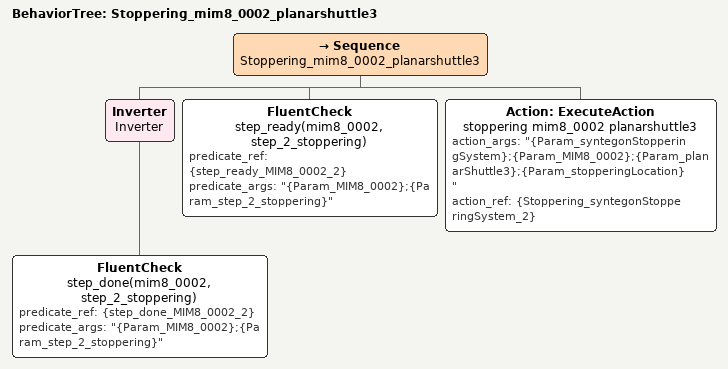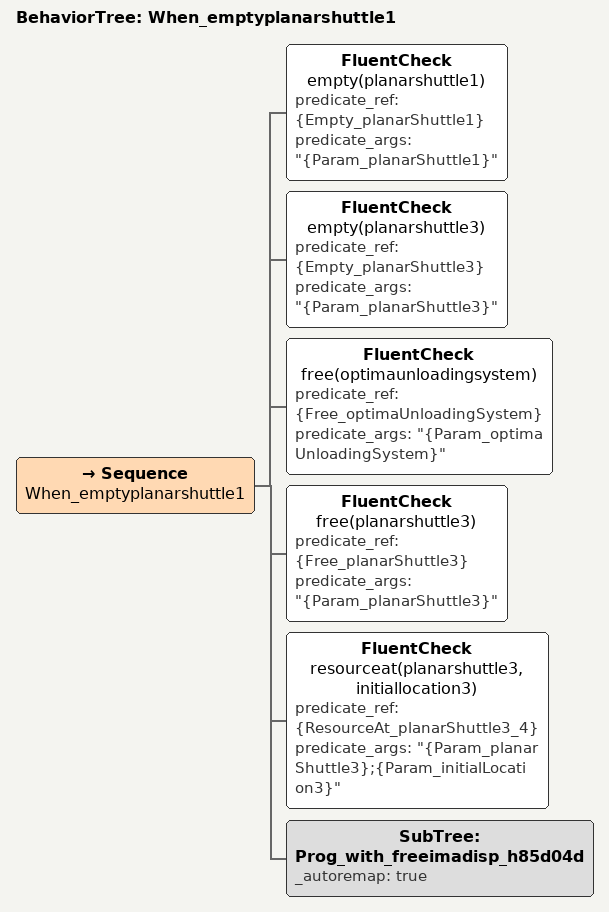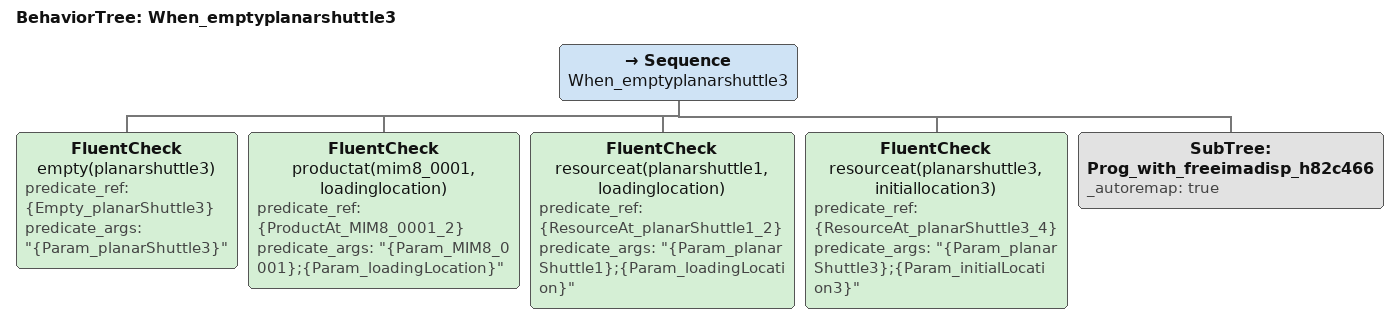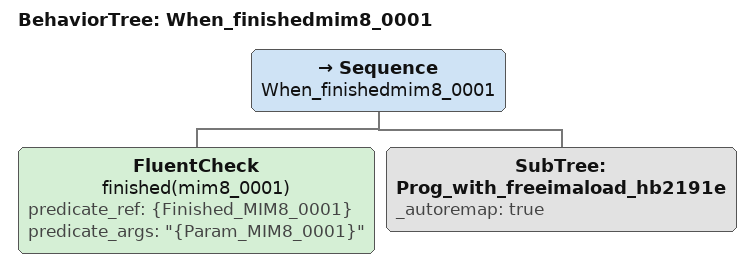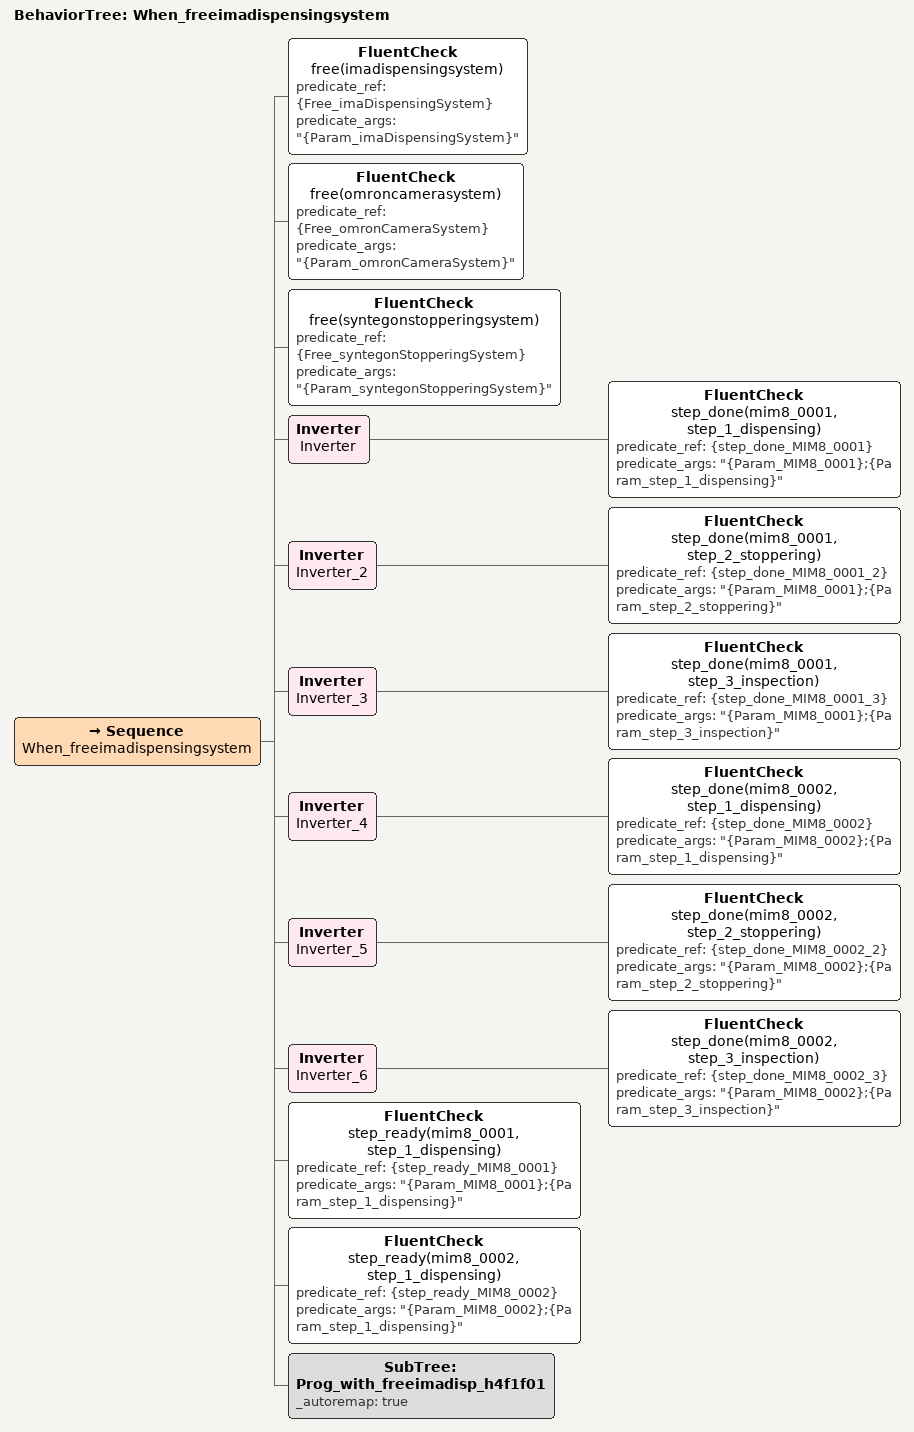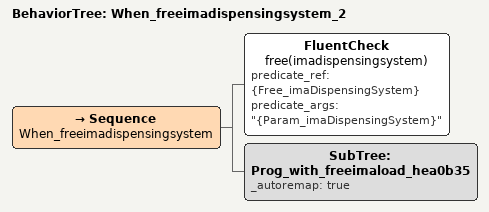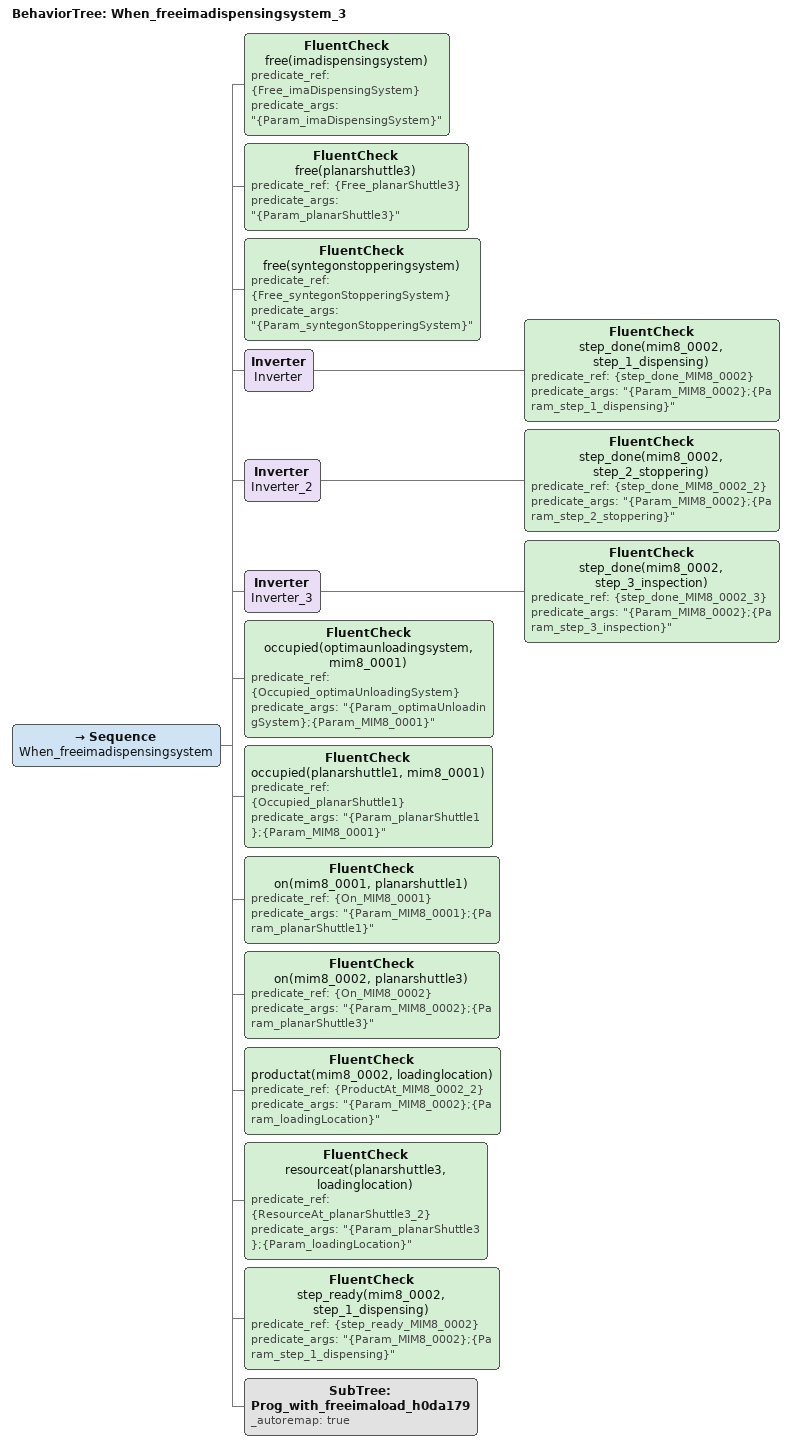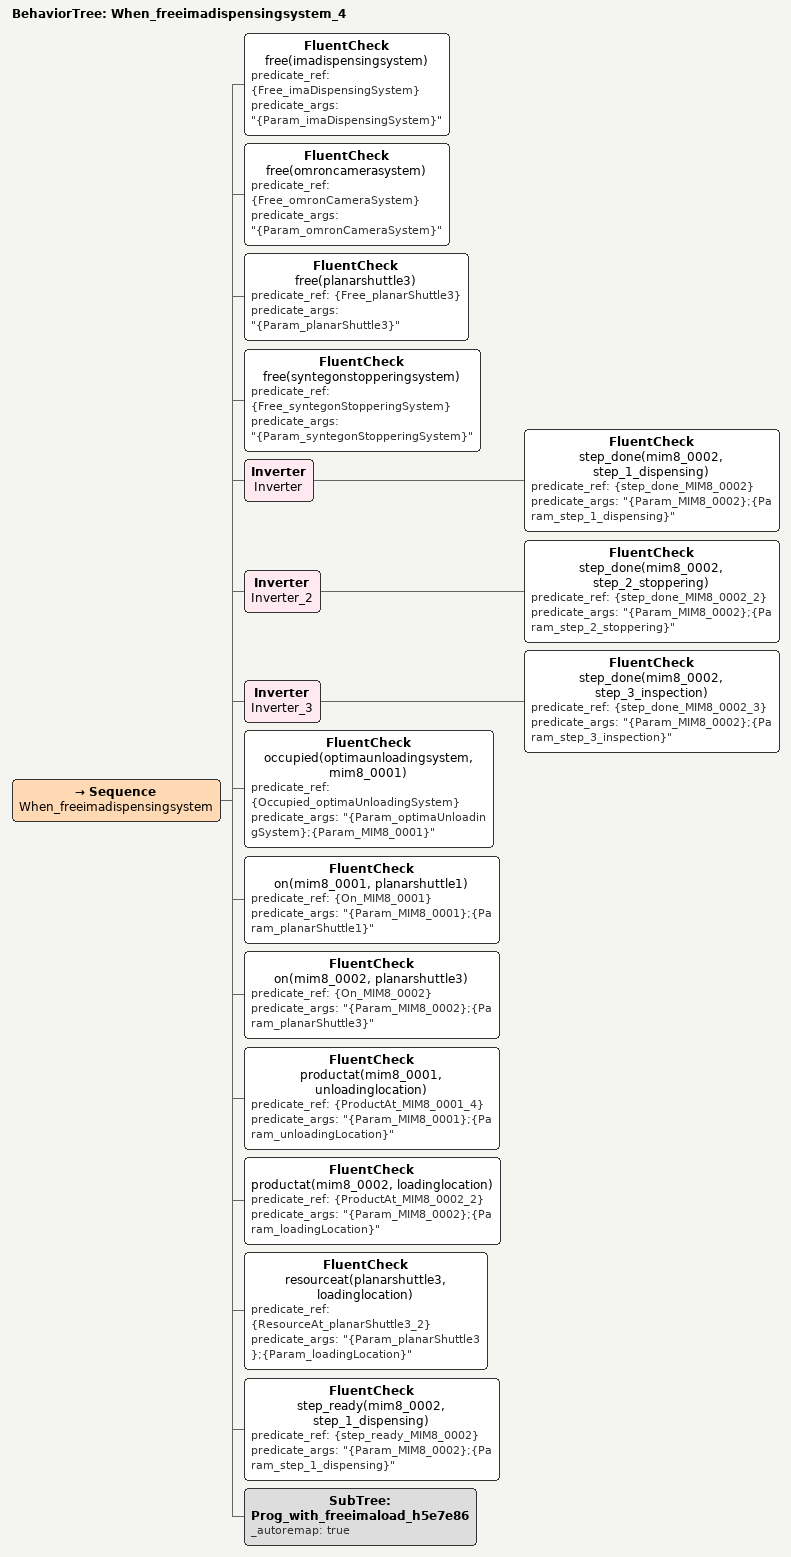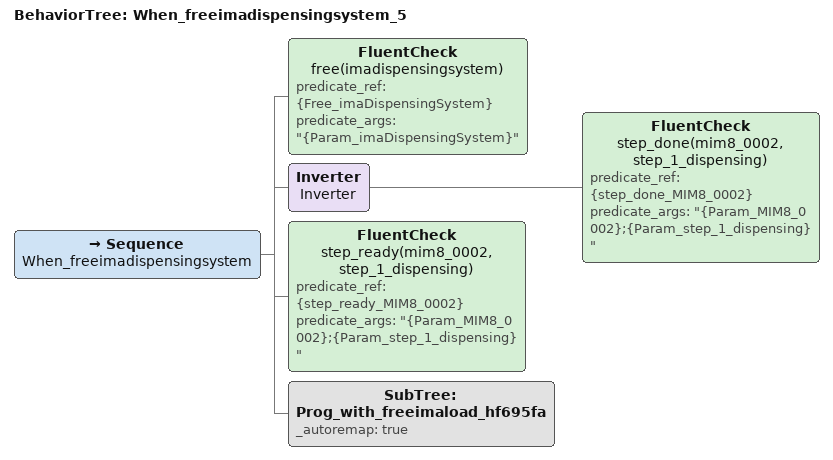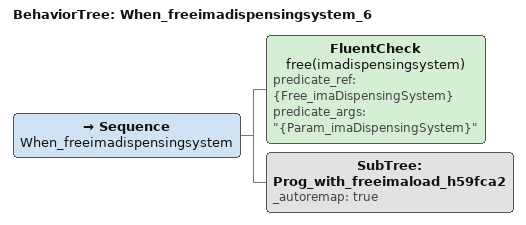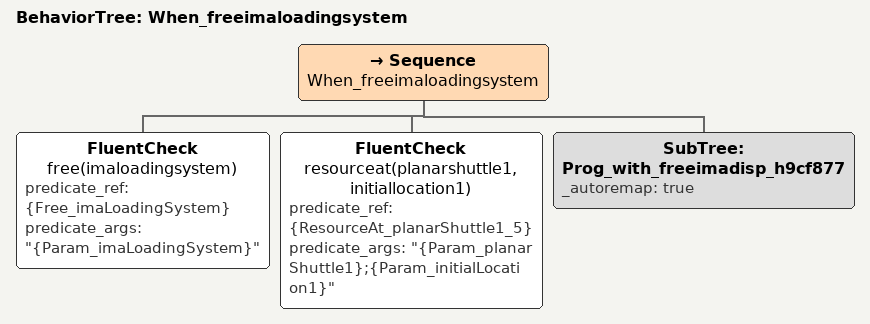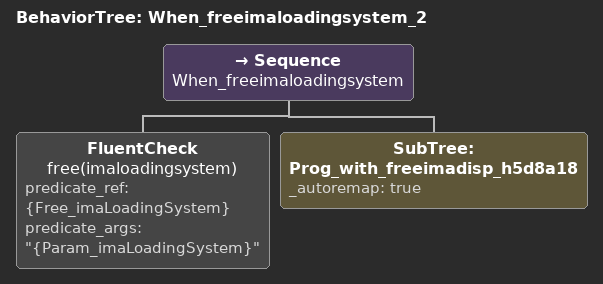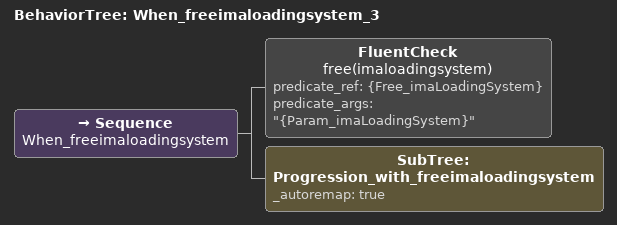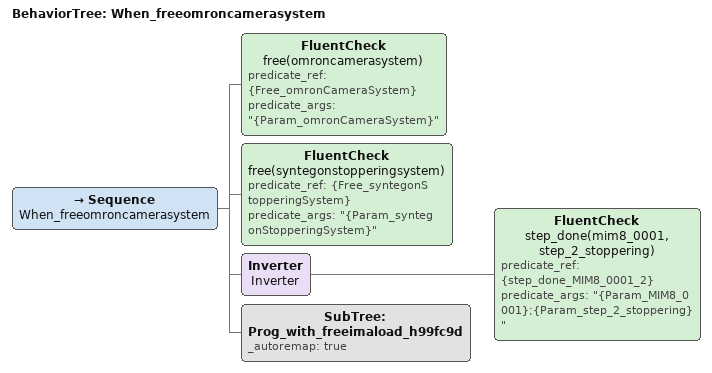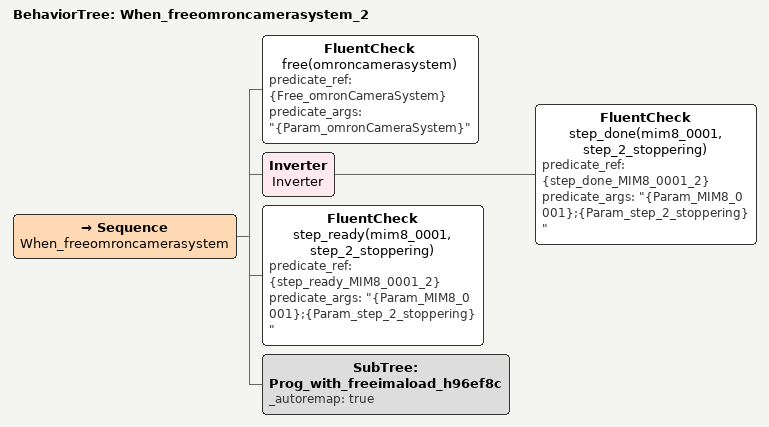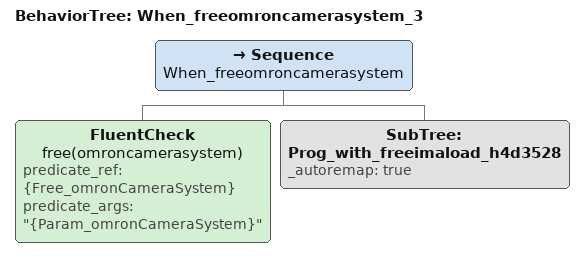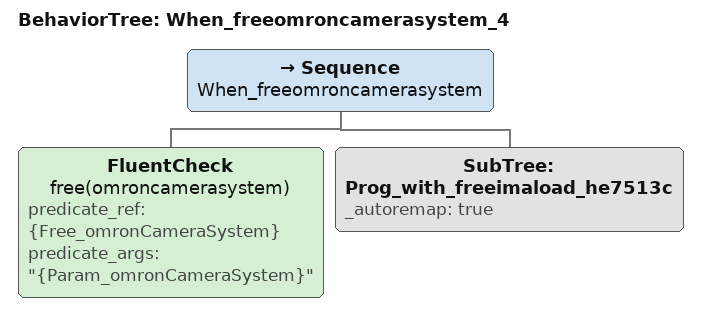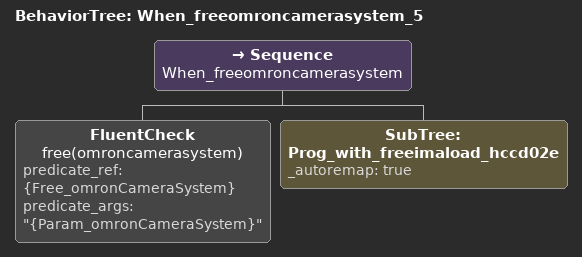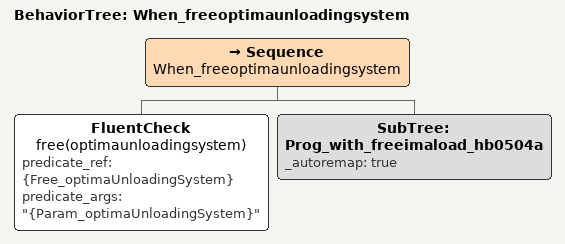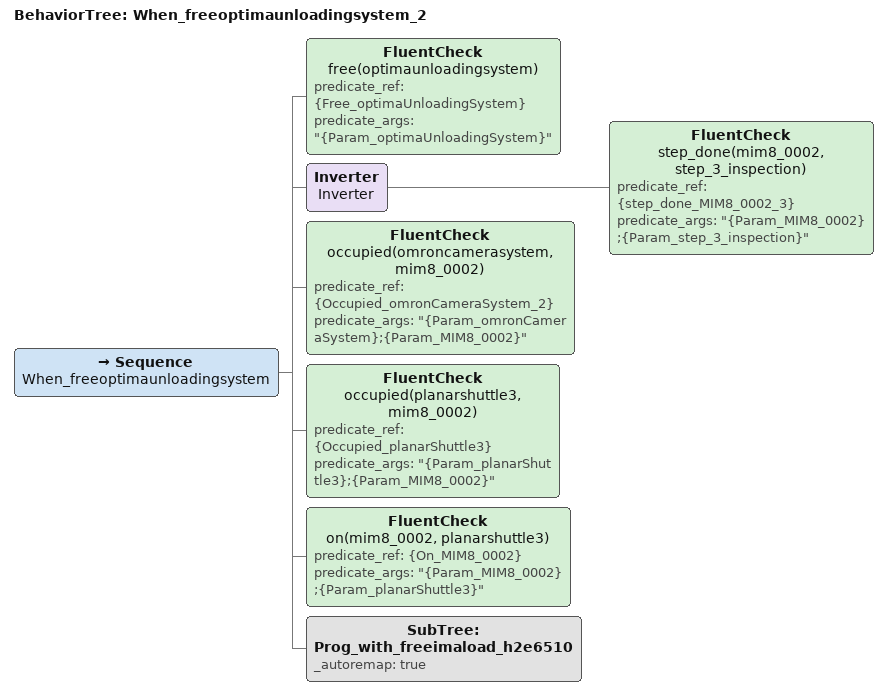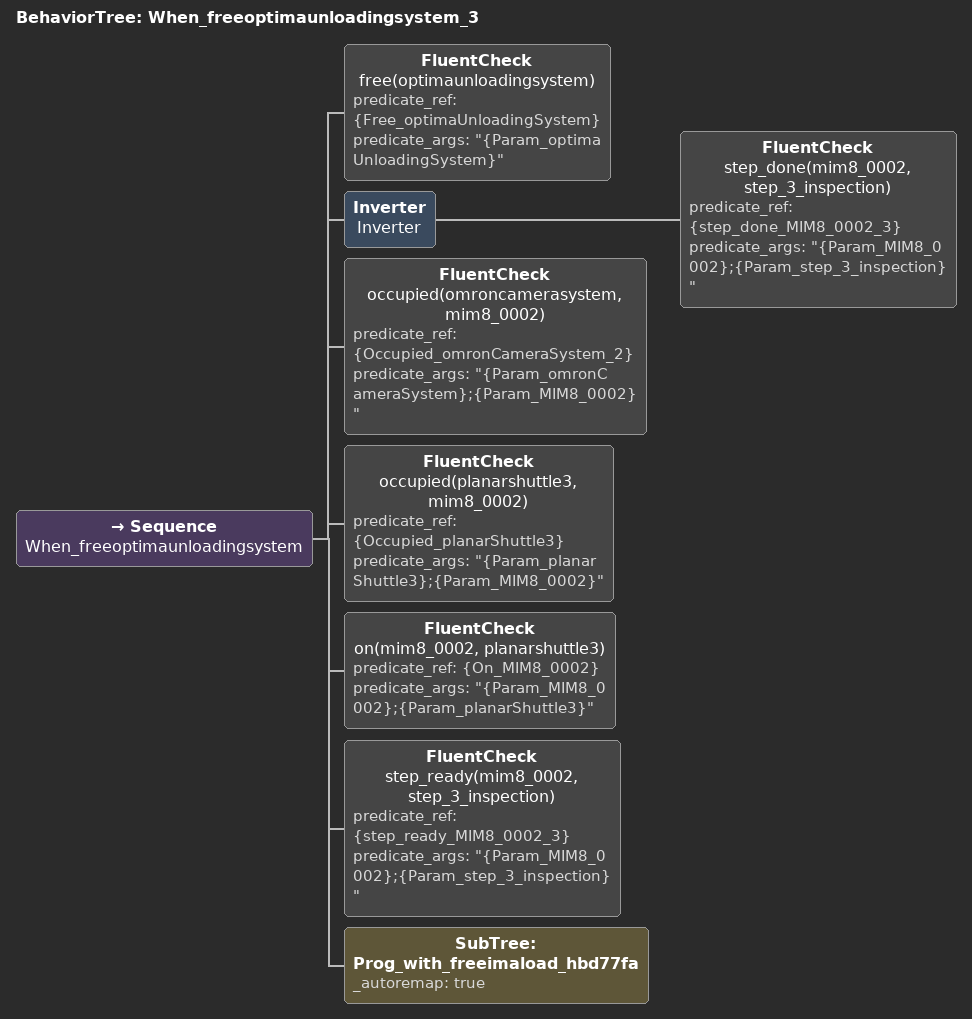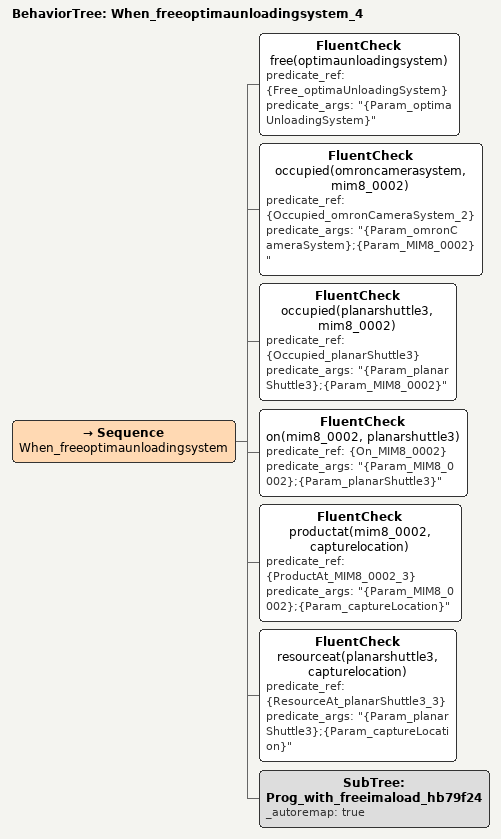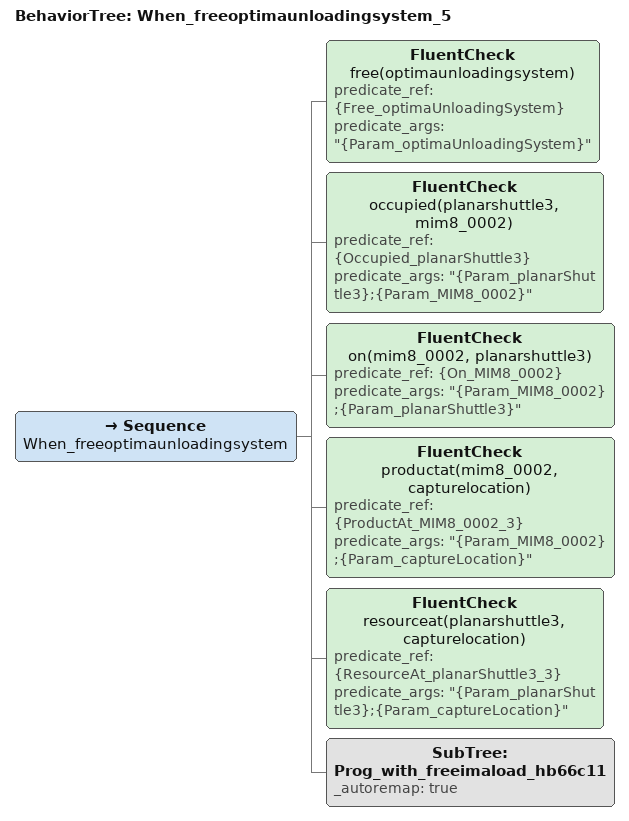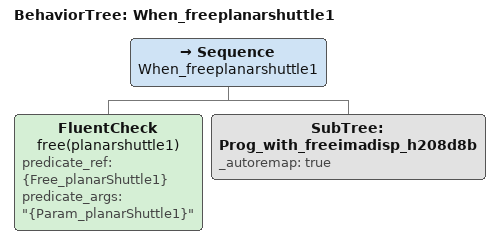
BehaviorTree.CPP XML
<BehaviorTree ID="Stoppering_mim8_0002_planarshuttle3">
  <Sequence name="Stoppering_mim8_0002_planarshuttle3">
    <Inverter name="Inverter">
      <FluentCheck name="step_done(mim8_0002, step_2_stoppering)" predicate_ref="{step_done_MIM8_0002_2}" predicate_args="&quot;{Param_MIM8_0002};{Param_step_2_stoppering}&quot;"/>
    </Inverter>
    <FluentCheck name="step_ready(mim8_0002, step_2_stoppering)" predicate_ref="{step_ready_MIM8_0002_2}" predicate_args="&quot;{Param_MIM8_0002};{Param_step_2_stoppering}&quot;"/>
    <Action ID="ExecuteAction" name="stoppering mim8_0002 planarshuttle3" action_args="&quot;{Param_syntegonStopperingSystem};{Param_MIM8_0002};{Param_planarShuttle3};{Param_stopperingLocation}&quot;" action_ref="{Stoppering_syntegonStopperingSystem_2}"/>
  </Sequence>
</BehaviorTree>

<BehaviorTree ID="When_emptyplanarshuttle1">
  <Sequence name="When_emptyplanarshuttle1">
    <FluentCheck name="empty(planarshuttle1)" predicate_ref="{Empty_planarShuttle1}" predicate_args="&quot;{Param_planarShuttle1}&quot;"/>
    <FluentCheck name="empty(planarshuttle3)" predicate_ref="{Empty_planarShuttle3}" predicate_args="&quot;{Param_planarShuttle3}&quot;"/>
    <FluentCheck name="free(optimaunloadingsystem)" predicate_ref="{Free_optimaUnloadingSystem}" predicate_args="&quot;{Param_optimaUnloadingSystem}&quot;"/>
    <FluentCheck name="free(planarshuttle3)" predicate_ref="{Free_planarShuttle3}" predicate_args="&quot;{Param_planarShuttle3}&quot;"/>
    <FluentCheck name="resourceat(planarshuttle3, initiallocation3)" predicate_ref="{ResourceAt_planarShuttle3_4}" predicate_args="&quot;{Param_planarShuttle3};{Param_initialLocation3}&quot;"/>
    <SubTree ID="Prog_with_freeimadisp_h85d04d" _autoremap="true"/>
  </Sequence>
</BehaviorTree>

<BehaviorTree ID="When_emptyplanarshuttle3">
  <Sequence name="When_emptyplanarshuttle3">
    <FluentCheck name="empty(planarshuttle3)" predicate_ref="{Empty_planarShuttle3}" predicate_args="&quot;{Param_planarShuttle3}&quot;"/>
    <FluentCheck name="productat(mim8_0001, loadinglocation)" predicate_ref="{ProductAt_MIM8_0001_2}" predicate_args="&quot;{Param_MIM8_0001};{Param_loadingLocation}&quot;"/>
    <FluentCheck name="resourceat(planarshuttle1, loadinglocation)" predicate_ref="{ResourceAt_planarShuttle1_2}" predicate_args="&quot;{Param_planarShuttle1};{Param_loadingLocation}&quot;"/>
    <FluentCheck name="resourceat(planarshuttle3, initiallocation3)" predicate_ref="{ResourceAt_planarShuttle3_4}" predicate_args="&quot;{Param_planarShuttle3};{Param_initialLocation3}&quot;"/>
    <SubTree ID="Prog_with_freeimadisp_h82c466" _autoremap="true"/>
  </Sequence>
</BehaviorTree>

<BehaviorTree ID="When_finishedmim8_0001">
  <Sequence name="When_finishedmim8_0001">
    <FluentCheck name="finished(mim8_0001)" predicate_ref="{Finished_MIM8_0001}" predicate_args="&quot;{Param_MIM8_0001}&quot;"/>
    <SubTree ID="Prog_with_freeimaload_hb2191e" _autoremap="true"/>
  </Sequence>
</BehaviorTree>

<BehaviorTree ID="When_freeimadispensingsystem">
  <Sequence name="When_freeimadispensingsystem">
    <FluentCheck name="free(imadispensingsystem)" predicate_ref="{Free_imaDispensingSystem}" predicate_args="&quot;{Param_imaDispensingSystem}&quot;"/>
    <FluentCheck name="free(omroncamerasystem)" predicate_ref="{Free_omronCameraSystem}" predicate_args="&quot;{Param_omronCameraSystem}&quot;"/>
    <FluentCheck name="free(syntegonstopperingsystem)" predicate_ref="{Free_syntegonStopperingSystem}" predicate_args="&quot;{Param_syntegonStopperingSystem}&quot;"/>
    <Inverter name="Inverter">
      <FluentCheck name="step_done(mim8_0001, step_1_dispensing)" predicate_ref="{step_done_MIM8_0001}" predicate_args="&quot;{Param_MIM8_0001};{Param_step_1_dispensing}&quot;"/>
    </Inverter>
    <Inverter name="Inverter_2">
      <FluentCheck name="step_done(mim8_0001, step_2_stoppering)" predicate_ref="{step_done_MIM8_0001_2}" predicate_args="&quot;{Param_MIM8_0001};{Param_step_2_stoppering}&quot;"/>
    </Inverter>
    <Inverter name="Inverter_3">
      <FluentCheck name="step_done(mim8_0001, step_3_inspection)" predicate_ref="{step_done_MIM8_0001_3}" predicate_args="&quot;{Param_MIM8_0001};{Param_step_3_inspection}&quot;"/>
    </Inverter>
    <Inverter name="Inverter_4">
      <FluentCheck name="step_done(mim8_0002, step_1_dispensing)" predicate_ref="{step_done_MIM8_0002}" predicate_args="&quot;{Param_MIM8_0002};{Param_step_1_dispensing}&quot;"/>
    </Inverter>
    <Inverter name="Inverter_5">
      <FluentCheck name="step_done(mim8_0002, step_2_stoppering)" predicate_ref="{step_done_MIM8_0002_2}" predicate_args="&quot;{Param_MIM8_0002};{Param_step_2_stoppering}&quot;"/>
    </Inverter>
    <Inverter name="Inverter_6">
      <FluentCheck name="step_done(mim8_0002, step_3_inspection)" predicate_ref="{step_done_MIM8_0002_3}" predicate_args="&quot;{Param_MIM8_0002};{Param_step_3_inspection}&quot;"/>
    </Inverter>
    <FluentCheck name="step_ready(mim8_0001, step_1_dispensing)" predicate_ref="{step_ready_MIM8_0001}" predicate_args="&quot;{Param_MIM8_0001};{Param_step_1_dispensing}&quot;"/>
    <FluentCheck name="step_ready(mim8_0002, step_1_dispensing)" predicate_ref="{step_ready_MIM8_0002}" predicate_args="&quot;{Param_MIM8_0002};{Param_step_1_dispensing}&quot;"/>
    <SubTree ID="Prog_with_freeimadisp_h4f1f01" _autoremap="true"/>
  </Sequence>
</BehaviorTree>

<BehaviorTree ID="When_freeimadispensingsystem_2">
  <Sequence name="When_freeimadispensingsystem">
    <FluentCheck name="free(imadispensingsystem)" predicate_ref="{Free_imaDispensingSystem}" predicate_args="&quot;{Param_imaDispensingSystem}&quot;"/>
    <SubTree ID="Prog_with_freeimaload_hea0b35" _autoremap="true"/>
  </Sequence>
</BehaviorTree>

<BehaviorTree ID="When_freeimadispensingsystem_3">
  <Sequence name="When_freeimadispensingsystem">
    <FluentCheck name="free(imadispensingsystem)" predicate_ref="{Free_imaDispensingSystem}" predicate_args="&quot;{Param_imaDispensingSystem}&quot;"/>
    <FluentCheck name="free(planarshuttle3)" predicate_ref="{Free_planarShuttle3}" predicate_args="&quot;{Param_planarShuttle3}&quot;"/>
    <FluentCheck name="free(syntegonstopperingsystem)" predicate_ref="{Free_syntegonStopperingSystem}" predicate_args="&quot;{Param_syntegonStopperingSystem}&quot;"/>
    <Inverter name="Inverter">
      <FluentCheck name="step_done(mim8_0002, step_1_dispensing)" predicate_ref="{step_done_MIM8_0002}" predicate_args="&quot;{Param_MIM8_0002};{Param_step_1_dispensing}&quot;"/>
    </Inverter>
    <Inverter name="Inverter_2">
      <FluentCheck name="step_done(mim8_0002, step_2_stoppering)" predicate_ref="{step_done_MIM8_0002_2}" predicate_args="&quot;{Param_MIM8_0002};{Param_step_2_stoppering}&quot;"/>
    </Inverter>
    <Inverter name="Inverter_3">
      <FluentCheck name="step_done(mim8_0002, step_3_inspection)" predicate_ref="{step_done_MIM8_0002_3}" predicate_args="&quot;{Param_MIM8_0002};{Param_step_3_inspection}&quot;"/>
    </Inverter>
    <FluentCheck name="occupied(optimaunloadingsystem, mim8_0001)" predicate_ref="{Occupied_optimaUnloadingSystem}" predicate_args="&quot;{Param_optimaUnloadingSystem};{Param_MIM8_0001}&quot;"/>
    <FluentCheck name="occupied(planarshuttle1, mim8_0001)" predicate_ref="{Occupied_planarShuttle1}" predicate_args="&quot;{Param_planarShuttle1};{Param_MIM8_0001}&quot;"/>
    <FluentCheck name="on(mim8_0001, planarshuttle1)" predicate_ref="{On_MIM8_0001}" predicate_args="&quot;{Param_MIM8_0001};{Param_planarShuttle1}&quot;"/>
    <FluentCheck name="on(mim8_0002, planarshuttle3)" predicate_ref="{On_MIM8_0002}" predicate_args="&quot;{Param_MIM8_0002};{Param_planarShuttle3}&quot;"/>
    <FluentCheck name="productat(mim8_0002, loadinglocation)" predicate_ref="{ProductAt_MIM8_0002_2}" predicate_args="&quot;{Param_MIM8_0002};{Param_loadingLocation}&quot;"/>
    <FluentCheck name="resourceat(planarshuttle3, loadinglocation)" predicate_ref="{ResourceAt_planarShuttle3_2}" predicate_args="&quot;{Param_planarShuttle3};{Param_loadingLocation}&quot;"/>
    <FluentCheck name="step_ready(mim8_0002, step_1_dispensing)" predicate_ref="{step_ready_MIM8_0002}" predicate_args="&quot;{Param_MIM8_0002};{Param_step_1_dispensing}&quot;"/>
    <SubTree ID="Prog_with_freeimaload_h0da179" _autoremap="true"/>
  </Sequence>
</BehaviorTree>

<BehaviorTree ID="When_freeimadispensingsystem_4">
  <Sequence name="When_freeimadispensingsystem">
    <FluentCheck name="free(imadispensingsystem)" predicate_ref="{Free_imaDispensingSystem}" predicate_args="&quot;{Param_imaDispensingSystem}&quot;"/>
    <FluentCheck name="free(omroncamerasystem)" predicate_ref="{Free_omronCameraSystem}" predicate_args="&quot;{Param_omronCameraSystem}&quot;"/>
    <FluentCheck name="free(planarshuttle3)" predicate_ref="{Free_planarShuttle3}" predicate_args="&quot;{Param_planarShuttle3}&quot;"/>
    <FluentCheck name="free(syntegonstopperingsystem)" predicate_ref="{Free_syntegonStopperingSystem}" predicate_args="&quot;{Param_syntegonStopperingSystem}&quot;"/>
    <Inverter name="Inverter">
      <FluentCheck name="step_done(mim8_0002, step_1_dispensing)" predicate_ref="{step_done_MIM8_0002}" predicate_args="&quot;{Param_MIM8_0002};{Param_step_1_dispensing}&quot;"/>
    </Inverter>
    <Inverter name="Inverter_2">
      <FluentCheck name="step_done(mim8_0002, step_2_stoppering)" predicate_ref="{step_done_MIM8_0002_2}" predicate_args="&quot;{Param_MIM8_0002};{Param_step_2_stoppering}&quot;"/>
    </Inverter>
    <Inverter name="Inverter_3">
      <FluentCheck name="step_done(mim8_0002, step_3_inspection)" predicate_ref="{step_done_MIM8_0002_3}" predicate_args="&quot;{Param_MIM8_0002};{Param_step_3_inspection}&quot;"/>
    </Inverter>
    <FluentCheck name="occupied(optimaunloadingsystem, mim8_0001)" predicate_ref="{Occupied_optimaUnloadingSystem}" predicate_args="&quot;{Param_optimaUnloadingSystem};{Param_MIM8_0001}&quot;"/>
    <FluentCheck name="on(mim8_0001, planarshuttle1)" predicate_ref="{On_MIM8_0001}" predicate_args="&quot;{Param_MIM8_0001};{Param_planarShuttle1}&quot;"/>
    <FluentCheck name="on(mim8_0002, planarshuttle3)" predicate_ref="{On_MIM8_0002}" predicate_args="&quot;{Param_MIM8_0002};{Param_planarShuttle3}&quot;"/>
    <FluentCheck name="productat(mim8_0001, unloadinglocation)" predicate_ref="{ProductAt_MIM8_0001_4}" predicate_args="&quot;{Param_MIM8_0001};{Param_unloadingLocation}&quot;"/>
    <FluentCheck name="productat(mim8_0002, loadinglocation)" predicate_ref="{ProductAt_MIM8_0002_2}" predicate_args="&quot;{Param_MIM8_0002};{Param_loadingLocation}&quot;"/>
    <FluentCheck name="resourceat(planarshuttle3, loadinglocation)" predicate_ref="{ResourceAt_planarShuttle3_2}" predicate_args="&quot;{Param_planarShuttle3};{Param_loadingLocation}&quot;"/>
    <FluentCheck name="step_ready(mim8_0002, step_1_dispensing)" predicate_ref="{step_ready_MIM8_0002}" predicate_args="&quot;{Param_MIM8_0002};{Param_step_1_dispensing}&quot;"/>
    <SubTree ID="Prog_with_freeimaload_h5e7e86" _autoremap="true"/>
  </Sequence>
</BehaviorTree>

<BehaviorTree ID="When_freeimadispensingsystem_5">
  <Sequence name="When_freeimadispensingsystem">
    <FluentCheck name="free(imadispensingsystem)" predicate_ref="{Free_imaDispensingSystem}" predicate_args="&quot;{Param_imaDispensingSystem}&quot;"/>
    <Inverter name="Inverter">
      <FluentCheck name="step_done(mim8_0002, step_1_dispensing)" predicate_ref="{step_done_MIM8_0002}" predicate_args="&quot;{Param_MIM8_0002};{Param_step_1_dispensing}&quot;"/>
    </Inverter>
    <FluentCheck name="step_ready(mim8_0002, step_1_dispensing)" predicate_ref="{step_ready_MIM8_0002}" predicate_args="&quot;{Param_MIM8_0002};{Param_step_1_dispensing}&quot;"/>
    <SubTree ID="Prog_with_freeimaload_hf695fa" _autoremap="true"/>
  </Sequence>
</BehaviorTree>

<BehaviorTree ID="When_freeimadispensingsystem_6">
  <Sequence name="When_freeimadispensingsystem">
    <FluentCheck name="free(imadispensingsystem)" predicate_ref="{Free_imaDispensingSystem}" predicate_args="&quot;{Param_imaDispensingSystem}&quot;"/>
    <SubTree ID="Prog_with_freeimaload_h59fca2" _autoremap="true"/>
  </Sequence>
</BehaviorTree>

<BehaviorTree ID="When_freeimaloadingsystem">
  <Sequence name="When_freeimaloadingsystem">
    <FluentCheck name="free(imaloadingsystem)" predicate_ref="{Free_imaLoadingSystem}" predicate_args="&quot;{Param_imaLoadingSystem}&quot;"/>
    <FluentCheck name="resourceat(planarshuttle1, initiallocation1)" predicate_ref="{ResourceAt_planarShuttle1_5}" predicate_args="&quot;{Param_planarShuttle1};{Param_initialLocation1}&quot;"/>
    <SubTree ID="Prog_with_freeimadisp_h9cf877" _autoremap="true"/>
  </Sequence>
</BehaviorTree>

<BehaviorTree ID="When_freeimaloadingsystem_2">
  <Sequence name="When_freeimaloadingsystem">
    <FluentCheck name="free(imaloadingsystem)" predicate_ref="{Free_imaLoadingSystem}" predicate_args="&quot;{Param_imaLoadingSystem}&quot;"/>
    <SubTree ID="Prog_with_freeimadisp_h5d8a18" _autoremap="true"/>
  </Sequence>
</BehaviorTree>

<BehaviorTree ID="When_freeimaloadingsystem_3">
  <Sequence name="When_freeimaloadingsystem">
    <FluentCheck name="free(imaloadingsystem)" predicate_ref="{Free_imaLoadingSystem}" predicate_args="&quot;{Param_imaLoadingSystem}&quot;"/>
    <SubTree ID="Progression_with_freeimaloadingsystem" _autoremap="true"/>
  </Sequence>
</BehaviorTree>

<BehaviorTree ID="When_freeomroncamerasystem">
  <Sequence name="When_freeomroncamerasystem">
    <FluentCheck name="free(omroncamerasystem)" predicate_ref="{Free_omronCameraSystem}" predicate_args="&quot;{Param_omronCameraSystem}&quot;"/>
    <FluentCheck name="free(syntegonstopperingsystem)" predicate_ref="{Free_syntegonStopperingSystem}" predicate_args="&quot;{Param_syntegonStopperingSystem}&quot;"/>
    <Inverter name="Inverter">
      <FluentCheck name="step_done(mim8_0001, step_2_stoppering)" predicate_ref="{step_done_MIM8_0001_2}" predicate_args="&quot;{Param_MIM8_0001};{Param_step_2_stoppering}&quot;"/>
    </Inverter>
    <SubTree ID="Prog_with_freeimaload_h99fc9d" _autoremap="true"/>
  </Sequence>
</BehaviorTree>

<BehaviorTree ID="When_freeomroncamerasystem_2">
  <Sequence name="When_freeomroncamerasystem">
    <FluentCheck name="free(omroncamerasystem)" predicate_ref="{Free_omronCameraSystem}" predicate_args="&quot;{Param_omronCameraSystem}&quot;"/>
    <Inverter name="Inverter">
      <FluentCheck name="step_done(mim8_0001, step_2_stoppering)" predicate_ref="{step_done_MIM8_0001_2}" predicate_args="&quot;{Param_MIM8_0001};{Param_step_2_stoppering}&quot;"/>
    </Inverter>
    <FluentCheck name="step_ready(mim8_0001, step_2_stoppering)" predicate_ref="{step_ready_MIM8_0001_2}" predicate_args="&quot;{Param_MIM8_0001};{Param_step_2_stoppering}&quot;"/>
    <SubTree ID="Prog_with_freeimaload_h96ef8c" _autoremap="true"/>
  </Sequence>
</BehaviorTree>

<BehaviorTree ID="When_freeomroncamerasystem_3">
  <Sequence name="When_freeomroncamerasystem">
    <FluentCheck name="free(omroncamerasystem)" predicate_ref="{Free_omronCameraSystem}" predicate_args="&quot;{Param_omronCameraSystem}&quot;"/>
    <SubTree ID="Prog_with_freeimaload_h4d3528" _autoremap="true"/>
  </Sequence>
</BehaviorTree>

<BehaviorTree ID="When_freeomroncamerasystem_4">
  <Sequence name="When_freeomroncamerasystem">
    <FluentCheck name="free(omroncamerasystem)" predicate_ref="{Free_omronCameraSystem}" predicate_args="&quot;{Param_omronCameraSystem}&quot;"/>
    <SubTree ID="Prog_with_freeimaload_he7513c" _autoremap="true"/>
  </Sequence>
</BehaviorTree>

<BehaviorTree ID="When_freeomroncamerasystem_5">
  <Sequence name="When_freeomroncamerasystem">
    <FluentCheck name="free(omroncamerasystem)" predicate_ref="{Free_omronCameraSystem}" predicate_args="&quot;{Param_omronCameraSystem}&quot;"/>
    <SubTree ID="Prog_with_freeimaload_hccd02e" _autoremap="true"/>
  </Sequence>
</BehaviorTree>

<BehaviorTree ID="When_freeoptimaunloadingsystem">
  <Sequence name="When_freeoptimaunloadingsystem">
    <FluentCheck name="free(optimaunloadingsystem)" predicate_ref="{Free_optimaUnloadingSystem}" predicate_args="&quot;{Param_optimaUnloadingSystem}&quot;"/>
    <SubTree ID="Prog_with_freeimaload_hb0504a" _autoremap="true"/>
  </Sequence>
</BehaviorTree>

<BehaviorTree ID="When_freeoptimaunloadingsystem_2">
  <Sequence name="When_freeoptimaunloadingsystem">
    <FluentCheck name="free(optimaunloadingsystem)" predicate_ref="{Free_optimaUnloadingSystem}" predicate_args="&quot;{Param_optimaUnloadingSystem}&quot;"/>
    <Inverter name="Inverter">
      <FluentCheck name="step_done(mim8_0002, step_3_inspection)" predicate_ref="{step_done_MIM8_0002_3}" predicate_args="&quot;{Param_MIM8_0002};{Param_step_3_inspection}&quot;"/>
    </Inverter>
    <FluentCheck name="occupied(omroncamerasystem, mim8_0002)" predicate_ref="{Occupied_omronCameraSystem_2}" predicate_args="&quot;{Param_omronCameraSystem};{Param_MIM8_0002}&quot;"/>
    <FluentCheck name="occupied(planarshuttle3, mim8_0002)" predicate_ref="{Occupied_planarShuttle3}" predicate_args="&quot;{Param_planarShuttle3};{Param_MIM8_0002}&quot;"/>
    <FluentCheck name="on(mim8_0002, planarshuttle3)" predicate_ref="{On_MIM8_0002}" predicate_args="&quot;{Param_MIM8_0002};{Param_planarShuttle3}&quot;"/>
    <SubTree ID="Prog_with_freeimaload_h2e6510" _autoremap="true"/>
  </Sequence>
</BehaviorTree>

<BehaviorTree ID="When_freeoptimaunloadingsystem_3">
  <Sequence name="When_freeoptimaunloadingsystem">
    <FluentCheck name="free(optimaunloadingsystem)" predicate_ref="{Free_optimaUnloadingSystem}" predicate_args="&quot;{Param_optimaUnloadingSystem}&quot;"/>
    <Inverter name="Inverter">
      <FluentCheck name="step_done(mim8_0002, step_3_inspection)" predicate_ref="{step_done_MIM8_0002_3}" predicate_args="&quot;{Param_MIM8_0002};{Param_step_3_inspection}&quot;"/>
    </Inverter>
    <FluentCheck name="occupied(omroncamerasystem, mim8_0002)" predicate_ref="{Occupied_omronCameraSystem_2}" predicate_args="&quot;{Param_omronCameraSystem};{Param_MIM8_0002}&quot;"/>
    <FluentCheck name="occupied(planarshuttle3, mim8_0002)" predicate_ref="{Occupied_planarShuttle3}" predicate_args="&quot;{Param_planarShuttle3};{Param_MIM8_0002}&quot;"/>
    <FluentCheck name="on(mim8_0002, planarshuttle3)" predicate_ref="{On_MIM8_0002}" predicate_args="&quot;{Param_MIM8_0002};{Param_planarShuttle3}&quot;"/>
    <FluentCheck name="step_ready(mim8_0002, step_3_inspection)" predicate_ref="{step_ready_MIM8_0002_3}" predicate_args="&quot;{Param_MIM8_0002};{Param_step_3_inspection}&quot;"/>
    <SubTree ID="Prog_with_freeimaload_hbd77fa" _autoremap="true"/>
  </Sequence>
</BehaviorTree>

<BehaviorTree ID="When_freeoptimaunloadingsystem_4">
  <Sequence name="When_freeoptimaunloadingsystem">
    <FluentCheck name="free(optimaunloadingsystem)" predicate_ref="{Free_optimaUnloadingSystem}" predicate_args="&quot;{Param_optimaUnloadingSystem}&quot;"/>
    <FluentCheck name="occupied(omroncamerasystem, mim8_0002)" predicate_ref="{Occupied_omronCameraSystem_2}" predicate_args="&quot;{Param_omronCameraSystem};{Param_MIM8_0002}&quot;"/>
    <FluentCheck name="occupied(planarshuttle3, mim8_0002)" predicate_ref="{Occupied_planarShuttle3}" predicate_args="&quot;{Param_planarShuttle3};{Param_MIM8_0002}&quot;"/>
    <FluentCheck name="on(mim8_0002, planarshuttle3)" predicate_ref="{On_MIM8_0002}" predicate_args="&quot;{Param_MIM8_0002};{Param_planarShuttle3}&quot;"/>
    <FluentCheck name="productat(mim8_0002, capturelocation)" predicate_ref="{ProductAt_MIM8_0002_3}" predicate_args="&quot;{Param_MIM8_0002};{Param_captureLocation}&quot;"/>
    <FluentCheck name="resourceat(planarshuttle3, capturelocation)" predicate_ref="{ResourceAt_planarShuttle3_3}" predicate_args="&quot;{Param_planarShuttle3};{Param_captureLocation}&quot;"/>
    <SubTree ID="Prog_with_freeimaload_hb79f24" _autoremap="true"/>
  </Sequence>
</BehaviorTree>

<BehaviorTree ID="When_freeoptimaunloadingsystem_5">
  <Sequence name="When_freeoptimaunloadingsystem">
    <FluentCheck name="free(optimaunloadingsystem)" predicate_ref="{Free_optimaUnloadingSystem}" predicate_args="&quot;{Param_optimaUnloadingSystem}&quot;"/>
    <FluentCheck name="occupied(planarshuttle3, mim8_0002)" predicate_ref="{Occupied_planarShuttle3}" predicate_args="&quot;{Param_planarShuttle3};{Param_MIM8_0002}&quot;"/>
    <FluentCheck name="on(mim8_0002, planarshuttle3)" predicate_ref="{On_MIM8_0002}" predicate_args="&quot;{Param_MIM8_0002};{Param_planarShuttle3}&quot;"/>
    <FluentCheck name="productat(mim8_0002, capturelocation)" predicate_ref="{ProductAt_MIM8_0002_3}" predicate_args="&quot;{Param_MIM8_0002};{Param_captureLocation}&quot;"/>
    <FluentCheck name="resourceat(planarshuttle3, capturelocation)" predicate_ref="{ResourceAt_planarShuttle3_3}" predicate_args="&quot;{Param_planarShuttle3};{Param_captureLocation}&quot;"/>
    <SubTree ID="Prog_with_freeimaload_hb66c11" _autoremap="true"/>
  </Sequence>
</BehaviorTree>

<BehaviorTree ID="When_freeplanarshuttle1">
  <Sequence name="When_freeplanarshuttle1">
    <FluentCheck name="free(planarshuttle1)" predicate_ref="{Free_planarShuttle1}" predicate_args="&quot;{Param_planarShuttle1}&quot;"/>
    <SubTree ID="Prog_with_freeimadisp_h208d8b" _autoremap="true"/>
  </Sequence>
</BehaviorTree>
